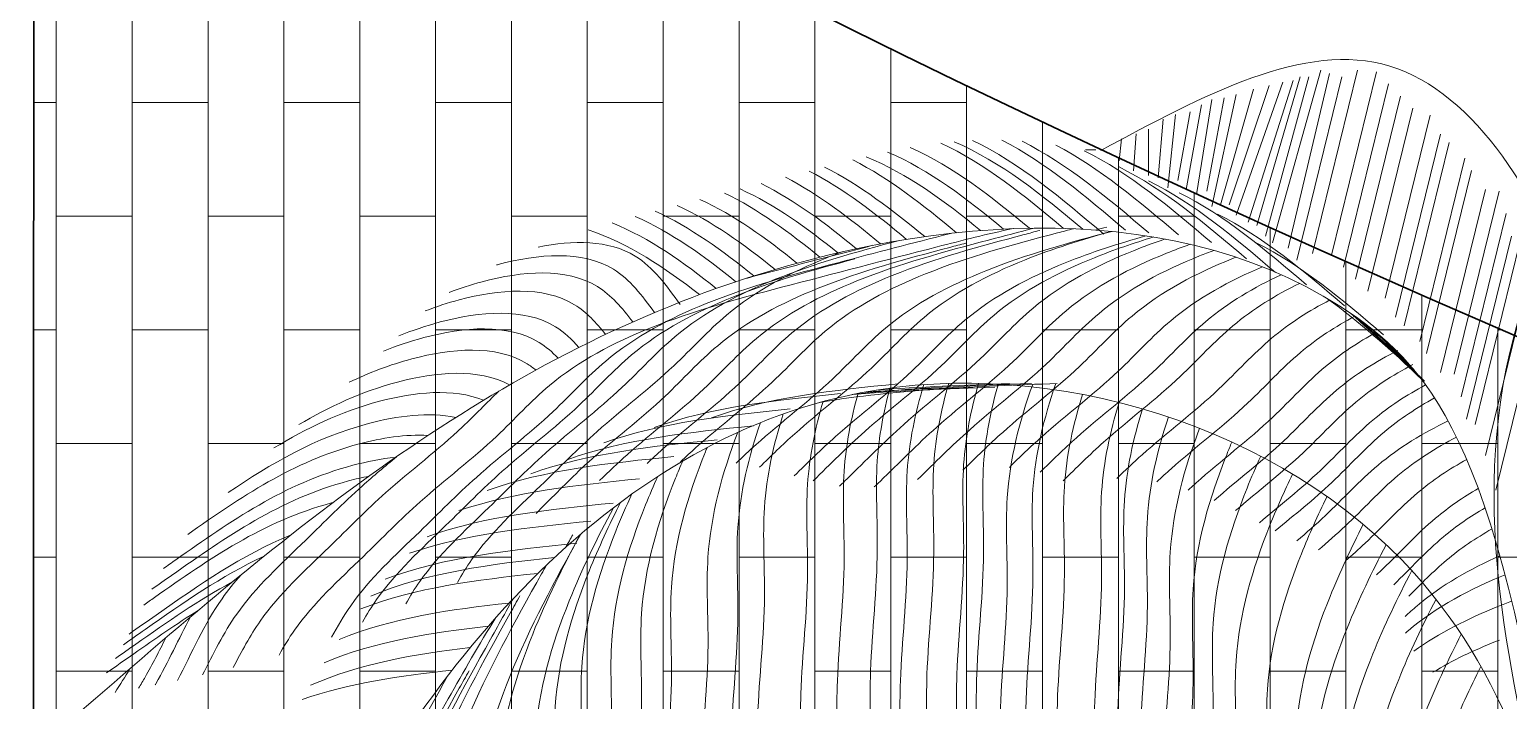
# Model space of a CAD drawing. Header units: inches. Extents: x 17.6 to 55, y 11.8 to 85.9.
# Drawn here: x 37.886 to 39.47, y 63.673 to 64.392 of the extents above; entities that cross this region are included whole.
import ezdxf

# ---------------------------------------------------------------- set-up
doc = ezdxf.new("R2010")
doc.units = ezdxf.units.IN
doc.header["$MEASUREMENT"] = 0
doc.layers.add('FURNITURE F 1 100', color=7, linetype='Continuous', lineweight=13, true_color=0x93979a)
doc.layers.add('HATCH F 1 100', color=7, linetype='Continuous', lineweight=0, true_color=0xc9c9c9)
doc.layers.add('TREE G 1 100', color=7, linetype='Continuous', lineweight=9, true_color=0xbed3d5, transparency=0.6)
doc.layers.add('WALL 1 100', color=250, linetype='Continuous', lineweight=30)

msp = doc.modelspace()

# ---------------------------------------------------------------- hatches: boundary and pattern name
at = {"layer": 'HATCH F 1 100'}
h = msp.add_hatch(dxfattribs=at)
h.set_pattern_fill('AR-BRSTD', color=256, scale=0.0012, angle=90, style=0)
h.set_pattern_definition([(90, (-1398.88951, -763.15725), (-0.08129016, 5e-18), []), (180, (-1398.88951, -763.15725), (-0.08129016, -0.12192), [0.08129016, -0.08129016])])
edge = h.paths.add_edge_path()
edge.add_line((37.89, 64.8624), (37.8894, 62.1624))
edge.add_line((37.8894, 62.1624), (45.4568, 62.1624))
edge.add_line((45.4568, 62.1624), (45.4568, 62.8624))
edge.add_arc((45.3183, 77.6527), 14.7909, 239.8528, 270.53653, ccw=False)

# ---------------------------------------------------------------- linework, layer by layer
at = {"layer": 'FURNITURE F 1 100', "lineweight": 9}
msp.add_line((37.89, 64.8624), (37.89, 62.1624), dxfattribs=at)
at = {"layer": 'FURNITURE F 1 100'}
msp.add_arc((45.3183, 77.6527), 14.7909, 239.8528, 270.53653, dxfattribs=at)
at = {"layer": 'TREE G 1 100'}
for p, q in [((39.2397, 64.3375), (39.1914, 64.1855)), ((39.2471, 64.3412), (39.2007, 64.1818)), ((39.2564, 64.3412), (39.21, 64.1707)), ((39.2693, 64.3486), (39.2174, 64.1633)), ((39.2786, 64.3449), (39.2341, 64.1577)), ((39.2916, 64.3412), (39.2434, 64.1447)), ((39.3083, 64.3486), (39.2601, 64.1521)), ((39.3287, 64.3467), (39.2805, 64.1503)), ((39.1785, 64.3226), (39.1525, 64.2022)), ((39.197, 64.3282), (39.1618, 64.204)), ((39.2137, 64.3319), (39.171, 64.204)), ((39.2285, 64.3356), (39.1785, 64.1929)), ((39.3417, 64.3338), (39.2935, 64.1373)), ((39.1414, 64.3115), (39.1247, 64.2207)), ((39.1525, 64.3171), (39.1358, 64.2152)), ((39.1655, 64.3189), (39.1469, 64.2189)), ((39.3547, 64.3208), (39.3064, 64.1243)), ((39.3677, 64.3078), (39.3194, 64.1114)), ((39.1001, 64.2958), (39.0949, 64.2329)), ((39.1133, 64.3011), (39.1054, 64.2224)), ((39.129, 64.3037), (39.1159, 64.2302)), ((39.3862, 64.3004), (39.338, 64.104)), ((39.0529, 64.2512), (39.0555, 64.2748)), ((39.0686, 64.2407), (39.0712, 64.2801)), ((39.0844, 64.2853), (39.0844, 64.2355)), ((39.3973, 64.28), (39.3491, 64.0836)), ((39.0279, 64.263), (39.0171, 64.263)), ((39.4066, 64.2708), (39.3584, 64.0743)), ((39.4233, 64.2541), (39.3751, 64.0576)), ((39.4307, 64.2411), (39.3825, 64.0447)), ((39.4456, 64.2207), (39.3973, 64.0243)), ((39.4604, 64.2189), (39.4122, 64.0224)), ((39.4678, 64.1948), (39.4196, 63.9983)), ((39.4734, 64.1707), (39.4252, 63.9742)), ((39.4827, 64.1651), (39.4344, 63.9687)), ((39.4938, 64.1318), (39.4456, 63.9353)), ((39.5049, 64.0947), (39.4567, 63.8982))]:
    msp.add_line(p, q, dxfattribs=at)
for points in [[(39.5241, 63.5572), (39.543, 64.0965), (39.343, 64.3529), (39.0335, 64.2624)], [(39.5045, 63.5572), (39.4856, 64.0965), (39.6857, 64.3529), (39.9952, 64.2624)], [(38, 62.4524), (38.1818, 63.4454), (38.7756, 64.0024), (39.3695, 63.8087), (39.527, 63.3848), (39.527, 63.3243)]]:
    msp.add_spline(points, degree=3, dxfattribs=at)
for points in [[(38.8049, 64.2607), (38.8499, 64.2413), (38.8901, 64.2107), (38.9293, 64.1781)], [(38.8292, 64.2655), (38.8754, 64.245), (38.9165, 64.2129), (38.9569, 64.179)], [(38.8619, 64.2703), (38.9095, 64.2483), (38.9517, 64.2141), (38.9935, 64.1788)], [(38.8762, 64.2718), (38.9264, 64.2502), (38.9705, 64.2147), (39.014, 64.178)], [(38.8959, 64.2732), (38.9469, 64.2488), (38.9918, 64.2106), (39.0368, 64.1725)], [(38.9275, 64.2734), (38.975, 64.249), (39.0173, 64.213), (39.0597, 64.177)], [(38.949, 64.2723), (38.998, 64.2478), (39.0415, 64.2109), (39.0849, 64.174)], [(38.9852, 64.268), (39.0323, 64.2436), (39.0745, 64.2078), (39.1166, 64.1721)], [(39.0156, 64.2622), (39.0647, 64.2378), (39.1083, 64.2007), (39.1519, 64.1637)], [(38.7373, 64.2445), (38.7755, 64.2253), (38.8105, 64.1984), (38.8447, 64.17)], [(38.7677, 64.2522), (38.8074, 64.2321), (38.8434, 64.2039), (38.8788, 64.1742)], [(38.782, 64.2556), (38.8264, 64.2374), (38.8661, 64.2082), (38.9046, 64.1766)], [(39.053, 64.2447), (39.1022, 64.2203), (39.1458, 64.1833), (39.1894, 64.1463)], [(38.6695, 64.227), (38.7058, 64.2088), (38.739, 64.1838), (38.7715, 64.1571)], [(38.6957, 64.2338), (38.7318, 64.2148), (38.7649, 64.1893), (38.7974, 64.1623)], [(38.721, 64.2403), (38.7581, 64.2211), (38.792, 64.1948), (38.8253, 64.1671)], [(39.0844, 64.23), (39.1335, 64.2056), (39.1771, 64.1685), (39.2207, 64.1315)], [(38.6303, 64.2168), (38.6666, 64.1991), (38.6999, 64.1745), (38.7323, 64.148)], [(38.6469, 64.2211), (38.6843, 64.2041), (38.7185, 64.1795), (38.7516, 64.1526)], [(39.1175, 64.217), (39.1667, 64.1926), (39.2103, 64.1555), (39.2539, 64.1185)], [(38.5559, 64.1973), (38.5937, 64.18), (38.6281, 64.1551), (38.6615, 64.1279)], [(38.5794, 64.2035), (38.6169, 64.1864), (38.6511, 64.1618), (38.6843, 64.1349)], [(38.6038, 64.2099), (38.641, 64.1928), (38.6749, 64.1683), (38.7078, 64.1416)], [(38.5098, 64.1848), (38.5501, 64.1682), (38.5863, 64.1426), (38.6214, 64.1144)], [(38.5346, 64.1916), (38.5733, 64.1745), (38.6084, 64.1493), (38.6424, 64.1217)], [(39.0398, 64.1803), (39.0357, 64.1792), (39.0317, 64.1782), (39.0277, 64.1771)], [(39.1584, 64.1942), (39.2076, 64.1697), (39.2512, 64.1327), (39.2947, 64.0957)], [(38.4842, 64.1773), (38.5276, 64.1625), (38.5662, 64.1369), (38.6033, 64.1078)], [(39.2, 64.1634), (39.2491, 64.139), (39.2927, 64.102), (39.3363, 64.0649)], [(39.3741, 64.0208), (39.3425, 64.0502), (39.3103, 64.0784), (39.2764, 64.1035)], [(39.377, 64.0171), (39.352, 64.0411), (39.327, 64.065), (39.3014, 64.0876)], [(39.3687, 64.0275), (39.347, 64.048), (39.3251, 64.0679), (39.3025, 64.0868)], [(39.3802, 64.015), (39.3572, 64.0372), (39.3342, 64.0595), (39.3109, 64.0809)], [(39.3629, 64.0343), (39.3484, 64.0481), (39.3337, 64.0618), (39.3188, 64.0751)], [(38.6163, 63.9758), (38.6787, 63.9982), (38.7474, 64.0052), (38.8161, 64.0122)], [(38.9867, 64.0126), (38.9007, 64.0094), (38.8148, 64.0062), (38.7324, 63.9923)], [(38.9199, 64.0086), (38.8687, 64.0068), (38.8175, 64.0049), (38.7671, 64.0007)], [(38.9592, 64.0126), (38.8952, 64.0102), (38.8313, 64.0079), (38.7688, 64.0011)], [(38.8963, 64.0086), (38.8577, 64.0072), (38.8191, 64.0058), (38.7809, 64.0034)], [(38.9356, 64.0126), (38.8877, 64.0108), (38.8399, 64.009), (38.7926, 64.0054)], [(38.5548, 63.9653), (38.6172, 63.9877), (38.6859, 63.9947), (38.7546, 64.0017)], [(38.5007, 63.9488), (38.5631, 63.9712), (38.6318, 63.9782), (38.7005, 63.9852)], [(38.4616, 63.9308), (38.524, 63.9532), (38.5927, 63.9602), (38.6614, 63.9672)], [(38.4226, 63.9158), (38.485, 63.9382), (38.5537, 63.9452), (38.6224, 63.9522)], [(38.376, 63.8978), (38.4384, 63.9202), (38.5071, 63.9272), (38.5758, 63.9342)], [(38.3456, 63.8762), (38.4062, 63.8968), (38.4726, 63.9036), (38.539, 63.9104)], [(38.3116, 63.8483), (38.3739, 63.8705), (38.4424, 63.8775), (38.5109, 63.8844)], [(38.2926, 63.8305), (38.3536, 63.8513), (38.4203, 63.8582), (38.4871, 63.865)], [(38.4676, 63.8504), (38.4652, 63.846), (38.4627, 63.8416), (38.4603, 63.8372)], [(38.2664, 63.8027), (38.3303, 63.8267), (38.4011, 63.834), (38.4719, 63.8412)], [(38.2511, 63.7845), (38.3119, 63.8101), (38.3797, 63.8188), (38.4481, 63.826)], [(38.2404, 63.7708), (38.2994, 63.7938), (38.3645, 63.802), (38.4302, 63.8089)], [(38.2173, 63.7382), (38.2738, 63.7613), (38.3362, 63.7703), (38.3994, 63.7771)], [(38.2011, 63.7131), (38.2557, 63.736), (38.3159, 63.7455), (38.3771, 63.7523)], [(38.1864, 63.6889), (38.2395, 63.7123), (38.298, 63.7224), (38.3578, 63.7295)], [(37.993, 63.7067), (37.9879, 63.6981), (37.9825, 63.6897), (37.9772, 63.6812)], [(38.1775, 63.6736), (38.2282, 63.6912), (38.2829, 63.6991), (38.3383, 63.7051)]]:
    msp.add_open_spline(points, degree=3, dxfattribs=at)
for points, knots in [([(37.9365, 63.6578), (38.1472, 63.8408), (38.5277, 64.1714), (39.253, 64.2242), (39.4711, 63.917), (39.5287, 63.4572)], [0, 0, 0, 0, 1.475291, 2.665233, 3.253618, 3.253618, 3.253618, 3.253618]), ([(38.9394, 64.1786), (38.9121, 64.173), (38.8292, 64.1516), (38.6991, 64.118), (38.5562, 64.0796), (38.4504, 64.0245), (38.3808, 63.947), (38.3082, 63.8926), (38.2383, 63.8211), (38.182, 63.77), (38.1579, 63.7305), (38.1528, 63.7214)], [1.112895, 1.112895, 1.112895, 1.112895, 1.260161, 1.564222, 1.825234, 2.043969, 2.181895, 2.373165, 2.5217, 2.71297, 2.768536, 2.768536, 2.768536, 2.768536]), ([(38.9619, 64.1791), (38.9457, 64.1749), (38.8818, 64.1581), (38.7781, 64.1303), (38.6723, 64.0751), (38.6026, 63.9976), (38.5418, 63.952), (38.5061, 63.9179), (38.4964, 63.9086)], [1.475147, 1.475147, 1.475147, 1.475147, 1.5642222, 1.8252336, 2.0439688, 2.1818949, 2.3731649, 2.4443488, 2.4443488, 2.4443488, 2.4443488]), ([(39.004, 64.1785), (38.9983, 64.177), (38.945, 64.163), (38.8518, 64.1379), (38.746, 64.0827), (38.6764, 64.0053), (38.6204, 63.9633), (38.5885, 63.9338), (38.5831, 63.9287)], [1.5331132, 1.5331132, 1.5331132, 1.5331132, 1.5642222, 1.8252336, 2.0439688, 2.1818949, 2.3731649, 2.4127051, 2.4127051, 2.4127051, 2.4127051]), ([(38.8723, 64.1735), (38.832, 64.1631), (38.7442, 64.1403), (38.6165, 64.106), (38.5108, 64.0508), (38.4411, 63.9733), (38.3686, 63.919), (38.2986, 63.8475), (38.2402, 63.7945), (38.2154, 63.7521), (38.2092, 63.7404)], [1.343994, 1.343994, 1.343994, 1.343994, 1.564222, 1.825234, 2.043969, 2.181895, 2.373165, 2.5217, 2.71297, 2.783294, 2.783294, 2.783294, 2.783294]), ([(38.8163, 64.1656), (38.7719, 64.1538), (38.6877, 64.1305), (38.5849, 64.0769), (38.5153, 63.9994), (38.4427, 63.945), (38.3727, 63.8735), (38.3171, 63.8231), (38.2933, 63.7845), (38.2886, 63.7762)], [1.58147, 1.58147, 1.58147, 1.58147, 1.825234, 2.043969, 2.181895, 2.373165, 2.5217, 2.71297, 2.763685, 2.763685, 2.763685, 2.763685]), ([(38.8887, 64.163), (38.8831, 64.1615), (38.8298, 64.1475), (38.7366, 64.1224), (38.6308, 64.0673), (38.5612, 63.9898), (38.5052, 63.9478), (38.4733, 63.9183), (38.4284, 63.8733)], [1.5331132, 1.5331132, 1.5331132, 1.5331132, 1.5642222, 1.8252336, 2.0439688, 2.1818949, 2.3731649, 2.4127051, 2.4127051, 2.4127051, 2.4127051]), ([(38.4305, 64.1589), (38.4675, 64.1663), (38.5322, 64.167), (38.5682, 64.1173), (38.5826, 64.0973)], [0.5121811, 0.5121811, 0.5121811, 0.5121811, 0.6974127, 0.822224, 0.822224, 0.822224, 0.822224]), ([(38.9682, 64.1767), (38.9625, 64.1752), (38.9092, 64.1611), (38.816, 64.1361), (38.7103, 64.0809), (38.6406, 64.0035), (38.5846, 63.9615), (38.5527, 63.932), (38.5473, 63.9268)], [1.5331132, 1.5331132, 1.5331132, 1.5331132, 1.5642222, 1.8252336, 2.0439688, 2.1818949, 2.3731649, 2.4127051, 2.4127051, 2.4127051, 2.4127051]), ([(39.0451, 64.1756), (38.9996, 64.1636), (38.9143, 64.1402), (38.8105, 64.086), (38.7409, 64.0085), (38.683, 63.9652), (38.6496, 63.9339), (38.6426, 63.9271)], [1.575685, 1.575685, 1.575685, 1.575685, 1.8252336, 2.0439688, 2.1818949, 2.3731649, 2.4249407, 2.4249407, 2.4249407, 2.4249407]), ([(39.0444, 64.1757), (39.0131, 64.1668), (38.9425, 64.1448), (38.8519, 64.0975), (38.7822, 64.02), (38.7183, 63.9721), (38.6801, 63.935), (38.6677, 63.9228)], [1.6526833, 1.6526833, 1.6526833, 1.6526833, 1.8252336, 2.0439688, 2.1818949, 2.3731649, 2.4650208, 2.4650208, 2.4650208, 2.4650208]), ([(39.082, 64.171), (39.0527, 64.1626), (38.9843, 64.1408), (38.8956, 64.0945), (38.8259, 64.017), (38.7595, 63.9673), (38.7194, 63.9277), (38.7048, 63.9134)], [1.663861, 1.663861, 1.663861, 1.663861, 1.8252336, 2.0439688, 2.1818949, 2.3731649, 2.4810998, 2.4810998, 2.4810998, 2.4810998]), ([(39.0901, 64.1697), (39.0687, 64.1631), (39.0083, 64.1425), (38.9269, 64.1001), (38.8573, 64.0226), (38.7868, 63.9698), (38.7435, 63.9261), (38.7252, 63.9082)], [1.7067826, 1.7067826, 1.7067826, 1.7067826, 1.8252336, 2.0439688, 2.1818949, 2.3731649, 2.5083107, 2.5083107, 2.5083107, 2.5083107]), ([(39.1022, 64.1675), (39.0908, 64.1636), (39.0407, 64.1451), (38.9687, 64.1076), (38.8991, 64.0301), (38.8265, 63.9757), (38.7792, 63.9274), (38.7562, 63.9052), (38.7535, 63.9026)], [1.7617795, 1.7617795, 1.7617795, 1.7617795, 1.8252336, 2.0439688, 2.1818949, 2.3731649, 2.5217002, 2.5411429, 2.5411429, 2.5411429, 2.5411429]), ([(38.7563, 64.1537), (38.7508, 64.1517), (38.7066, 64.1346), (38.6403, 64.1), (38.5706, 64.0225), (38.4981, 63.9682), (38.4281, 63.8966), (38.3725, 63.8462), (38.3487, 63.8076), (38.344, 63.7993)], [1.7943478, 1.7943478, 1.7943478, 1.7943478, 1.8252336, 2.0439688, 2.1818949, 2.3731649, 2.5217002, 2.7129703, 2.7636851, 2.7636851, 2.7636851, 2.7636851]), ([(38.3859, 64.1397), (38.3865, 64.1398), (38.4293, 64.1514), (38.5025, 64.1579), (38.5421, 64.1068), (38.5552, 64.0887)], [0.4761497, 0.4761497, 0.4761497, 0.4761497, 0.4791617, 0.6974127, 0.8106512, 0.8106512, 0.8106512, 0.8106512]), ([(38.7892, 64.1607), (38.7443, 64.1491), (38.6992, 64.1374), (38.6542, 64.1255), (38.654, 64.1255)], [1.3188151, 1.3188151, 1.3188151, 1.3188151, 1.5642222, 1.5654944, 1.5654944, 1.5654944, 1.5654944]), ([(39.1293, 64.1618), (39.1207, 64.1588), (39.0734, 64.1409), (39.0041, 64.1048), (38.9344, 64.0273), (38.8619, 63.9729), (38.8152, 63.9252), (38.7928, 63.9036), (38.7907, 63.9016)], [1.7771833, 1.7771833, 1.7771833, 1.7771833, 1.8252336, 2.0439688, 2.1818949, 2.3731649, 2.5217002, 2.536607, 2.536607, 2.536607, 2.536607]), ([(39.1545, 64.1553), (39.1494, 64.1534), (39.1055, 64.1364), (39.0394, 64.1019), (38.9698, 64.0245), (38.8991, 63.9715), (38.8556, 63.9276), (38.8371, 63.9095)], [1.7961557, 1.7961557, 1.7961557, 1.7961557, 1.8252336, 2.0439688, 2.1818949, 2.3731649, 2.5097454, 2.5097454, 2.5097454, 2.5097454]), ([(39.1783, 64.148), (39.177, 64.1475), (39.1371, 64.1316), (39.0748, 64.0991), (39.0052, 64.0217), (38.9393, 63.9723), (38.8996, 63.9333), (38.8856, 63.9195)], [1.8180237, 1.8180237, 1.8180237, 1.8180237, 1.8252336, 2.0439688, 2.1818949, 2.3731649, 2.4774059, 2.4774059, 2.4774059, 2.4774059]), ([(38.77, 64.1462), (38.7255, 64.1344), (38.6414, 64.111), (38.5385, 64.0574), (38.4689, 63.9799), (38.3964, 63.9256), (38.3264, 63.8541), (38.2708, 63.8036), (38.247, 63.765), (38.2423, 63.7567)], [1.58147, 1.58147, 1.58147, 1.58147, 1.825234, 2.043969, 2.181895, 2.373165, 2.5217, 2.71297, 2.763685, 2.763685, 2.763685, 2.763685]), ([(38.335, 64.1102), (38.3464, 64.1145), (38.399, 64.1317), (38.4815, 64.139), (38.5206, 64.0935), (38.5319, 64.0785)], [0.4160856, 0.4160856, 0.4160856, 0.4160856, 0.4791617, 0.6974127, 0.7929618, 0.7929618, 0.7929618, 0.7929618]), ([(39.2068, 64.1377), (39.1715, 64.1228), (39.1141, 64.0916), (39.0467, 64.0166), (38.984, 63.9696), (38.9467, 63.9337), (38.9354, 63.9226)], [1.8427561, 1.8427561, 1.8427561, 1.8427561, 2.0439688, 2.1818949, 2.3731649, 2.4569684, 2.4569684, 2.4569684, 2.4569684]), ([(38.3095, 64.0904), (38.3212, 64.0949), (38.3741, 64.1122), (38.4541, 64.1193), (38.4928, 64.0778), (38.5027, 64.0652)], [0.4142038, 0.4142038, 0.4142038, 0.4142038, 0.4791617, 0.6974127, 0.7799823, 0.7799823, 0.7799823, 0.7799823]), ([(39.2268, 64.1292), (39.1978, 64.1157), (39.1474, 64.0861), (39.0842, 64.0159), (39.0198, 63.9676), (38.9811, 63.9299), (38.9683, 63.9173)], [1.8760357, 1.8760357, 1.8760357, 1.8760357, 2.0439688, 2.1818949, 2.3731649, 2.4682667, 2.4682667, 2.4682667, 2.4682667]), ([(39.2464, 64.1199), (39.2209, 64.1074), (39.1741, 64.0788), (39.1133, 64.0111), (39.0471, 63.9615), (39.0072, 63.9222), (38.9929, 63.9082)], [1.8943918, 1.8943918, 1.8943918, 1.8943918, 2.0439688, 2.1818949, 2.3731649, 2.4793902, 2.4793902, 2.4793902, 2.4793902]), ([(39.2789, 64.1021), (39.2566, 64.0905), (39.2133, 64.0629), (39.1547, 63.9977), (39.0946, 63.9527), (39.0594, 63.9193), (39.0504, 63.9106)], [1.9119248, 1.9119248, 1.9119248, 1.9119248, 2.0439688, 2.1818949, 2.3731649, 2.4394827, 2.4394827, 2.4394827, 2.4394827]), ([(38.2813, 64.0636), (38.2955, 64.0694), (38.3506, 64.0882), (38.4289, 64.0952), (38.4666, 64.0599), (38.4742, 64.0512)], [0.3997982, 0.3997982, 0.3997982, 0.3997982, 0.4791617, 0.6974127, 0.7579925, 0.7579925, 0.7579925, 0.7579925]), ([(39.3057, 64.0846), (39.2849, 64.0736), (39.2432, 64.0466), (39.1856, 63.9825), (39.1301, 63.9409), (39.0985, 63.9118), (39.0935, 63.9071)], [1.9201884, 1.9201884, 1.9201884, 1.9201884, 2.0439688, 2.1818949, 2.3731649, 2.4096766, 2.4096766, 2.4096766, 2.4096766]), ([(38.2649, 64.0473), (38.2787, 64.0529), (38.3335, 64.0715), (38.4086, 64.0782), (38.4456, 64.0462), (38.4519, 64.0397)], [0.4019328, 0.4019328, 0.4019328, 0.4019328, 0.4791617, 0.6974127, 0.7453388, 0.7453388, 0.7453388, 0.7453388]), ([(38.2281, 64.014), (38.2491, 64.0241), (38.3106, 64.0478), (38.3898, 64.0548), (38.425, 64.0294), (38.4281, 64.0269)], [0.3565673, 0.3565673, 0.3565673, 0.3565673, 0.4791617, 0.6974127, 0.7188521, 0.7188521, 0.7188521, 0.7188521]), ([(39.3286, 64.0674), (39.3093, 64.0569), (39.269, 64.0304), (39.2124, 63.9674), (39.1593, 63.9276), (39.1299, 63.9008), (39.1271, 63.8983)], [1.9277698, 1.9277698, 1.9277698, 1.9277698, 2.0439688, 2.1818949, 2.3731649, 2.3932761, 2.3932761, 2.3932761, 2.3932761]), ([(39.3516, 64.048), (39.3282, 64.0361), (39.2837, 64.0082), (39.2266, 63.9446), (39.1796, 63.9086), (39.1548, 63.8871)], [1.906077, 1.906077, 1.906077, 1.906077, 2.0439688, 2.1818949, 2.3559465, 2.3559465, 2.3559465, 2.3559465]), ([(38.1741, 63.9684), (38.2065, 63.9875), (38.277, 64.0208), (38.3665, 64.0293), (38.3998, 64.011)], [0.2786719, 0.2786719, 0.2786719, 0.2786719, 0.4791617, 0.6896044, 0.6896044, 0.6896044, 0.6896044]), ([(39.3677, 64.0328), (39.346, 64.0214), (39.3032, 63.994), (39.2478, 63.9324), (39.2018, 63.8969), (39.1777, 63.8762)], [1.9148201, 1.9148201, 1.9148201, 1.9148201, 2.0439688, 2.1818949, 2.3505525, 2.3505525, 2.3505525, 2.3505525]), ([(38.3883, 64.0043), (38.3752, 63.9918), (38.3378, 63.9522), (38.2716, 63.9026), (38.2016, 63.8311), (38.1387, 63.7739), (38.1126, 63.7252), (38.1038, 63.7079)], [2.0859384, 2.0859384, 2.0859384, 2.0859384, 2.1818949, 2.3731649, 2.5217002, 2.7129703, 2.8154369, 2.8154369, 2.8154369, 2.8154369]), ([(38.1474, 63.9434), (38.182, 63.9644), (38.2514, 63.9984), (38.3396, 64.0079), (38.3719, 63.9945)], [0.2633948, 0.2633948, 0.2633948, 0.2633948, 0.4791617, 0.6720635, 0.6720635, 0.6720635, 0.6720635]), ([(38.8075, 64.0076), (38.8005, 63.9819), (38.7899, 63.9246), (38.7974, 63.8226), (38.7841, 63.7141), (38.7865, 63.637), (38.7867, 63.603)], [1.9277698, 1.9277698, 1.9277698, 1.9277698, 2.0439688, 2.1818949, 2.3731649, 2.5211364, 2.5211364, 2.5211364, 2.5211364]), ([(38.8437, 64.0113), (38.8345, 63.981), (38.8216, 63.9189), (38.8295, 63.812), (38.8166, 63.7073), (38.8183, 63.6341), (38.8186, 63.6041)], [1.906077, 1.906077, 1.906077, 1.906077, 2.0439688, 2.1818949, 2.3731649, 2.5039971, 2.5039971, 2.5039971, 2.5039971]), ([(38.8704, 64.0126), (38.8622, 63.9842), (38.8502, 63.924), (38.8579, 63.8191), (38.8448, 63.7123), (38.8469, 63.6369), (38.8471, 63.6047)], [1.9148201, 1.9148201, 1.9148201, 1.9148201, 2.0439688, 2.1818949, 2.3731649, 2.5134767, 2.5134767, 2.5134767, 2.5134767]), ([(38.9025, 64.0127), (38.8942, 63.9842), (38.8822, 63.924), (38.8899, 63.8191), (38.8769, 63.7126), (38.8789, 63.6374), (38.8792, 63.6056)], [1.9146829, 1.9146829, 1.9146829, 1.9146829, 2.0439688, 2.1818949, 2.3731649, 2.5122665, 2.5122665, 2.5122665, 2.5122665]), ([(38.9236, 64.0119), (38.9154, 63.9837), (38.9036, 63.9238), (38.9113, 63.8191), (38.8983, 63.7129), (38.9002, 63.6381), (38.9005, 63.6065)], [1.9159091, 1.9159091, 1.9159091, 1.9159091, 2.0439688, 2.1818949, 2.3731649, 2.5108508, 2.5108508, 2.5108508, 2.5108508]), ([(38.9604, 64.0116), (38.9462, 63.9722), (38.928, 63.9004), (38.9366, 63.7833), (38.9251, 63.6896), (38.9252, 63.6273), (38.9254, 63.6084)], [1.8618696, 1.8618696, 1.8618696, 1.8618696, 2.0439688, 2.1818949, 2.3731649, 2.4559961, 2.4559961, 2.4559961, 2.4559961]), ([(38.9851, 64.0125), (38.9724, 63.9757), (38.9558, 63.9067), (38.9642, 63.7925), (38.9524, 63.6968), (38.9528, 63.6325), (38.953, 63.6116)], [1.8745717, 1.8745717, 1.8745717, 1.8745717, 2.0439688, 2.1818949, 2.3731649, 2.4646768, 2.4646768, 2.4646768, 2.4646768]), ([(39.3814, 64.0111), (39.3613, 64.0003), (39.3204, 63.9736), (39.2683, 63.9157), (39.2252, 63.8817), (39.2033, 63.8632)], [1.9241744, 1.9241744, 1.9241744, 1.9241744, 2.0439688, 2.1818949, 2.333785, 2.333785, 2.333785, 2.333785]), ([(38.7358, 63.9932), (38.7272, 63.9641), (38.7149, 63.9033), (38.7227, 63.7978), (38.7101, 63.6948), (38.7115, 63.6232), (38.7118, 63.5949)], [1.9119248, 1.9119248, 1.9119248, 1.9119248, 2.0439688, 2.1818949, 2.3731649, 2.496767, 2.496767, 2.496767, 2.496767]), ([(38.7733, 64.002), (38.7656, 63.9746), (38.7542, 63.9157), (38.7619, 63.812), (38.7489, 63.7061), (38.7508, 63.6317), (38.751, 63.6005)], [1.9201884, 1.9201884, 1.9201884, 1.9201884, 2.0439688, 2.1818949, 2.3731649, 2.5093521, 2.5093521, 2.5093521, 2.5093521]), ([(39.0139, 64.0008), (39.0038, 63.9686), (38.9899, 63.9046), (38.9979, 63.7956), (38.9863, 63.7009), (38.9865, 63.6376), (38.9867, 63.6177)], [1.8970865, 1.8970865, 1.8970865, 1.8970865, 2.0439688, 2.1818949, 2.3731649, 2.4603121, 2.4603121, 2.4603121, 2.4603121]), ([(39.053, 63.9922), (39.0433, 63.9608), (39.0298, 63.8976), (39.0377, 63.7894), (39.0267, 63.6997), (39.0263, 63.6413), (39.0264, 63.6264)], [1.9008843, 1.9008843, 1.9008843, 1.9008843, 2.0439688, 2.1818949, 2.3731649, 2.438654, 2.438654, 2.438654, 2.438654]), ([(39.391, 63.997), (39.3719, 63.9865), (39.332, 63.9601), (39.282, 63.9045), (39.2408, 63.8716), (39.2204, 63.8546)], [1.9293575, 1.9293575, 1.9293575, 1.9293575, 2.0439688, 2.1818949, 2.3224098, 2.3224098, 2.3224098, 2.3224098]), ([(38.0985, 63.8958), (38.1442, 63.9266), (38.2171, 63.9695), (38.3132, 63.9823), (38.3422, 63.9761)], [0.1853425, 0.1853425, 0.1853425, 0.1853425, 0.4791617, 0.6383319, 0.6383319, 0.6383319, 0.6383319]), ([(38.6931, 63.9799), (38.6826, 63.9471), (38.6684, 63.8825), (38.6765, 63.7729), (38.6643, 63.6738), (38.6651, 63.6062), (38.6654, 63.5819)], [1.8943918, 1.8943918, 1.8943918, 1.8943918, 2.0439688, 2.1818949, 2.3731649, 2.4793902, 2.4793902, 2.4793902, 2.4793902]), ([(39.0782, 63.9854), (39.0681, 63.9532), (39.0542, 63.8892), (39.0622, 63.7803), (39.0518, 63.6947), (39.051, 63.6405), (39.0509, 63.6298)], [1.8973209, 1.8973209, 1.8973209, 1.8973209, 2.0439688, 2.1818949, 2.3731649, 2.4202332, 2.4202332, 2.4202332, 2.4202332]), ([(39.1059, 63.9767), (39.0941, 63.9415), (39.0785, 63.8742), (39.0868, 63.7619), (39.077, 63.6821), (39.0757, 63.6336), (39.0756, 63.6287)], [1.8825437, 1.8825437, 1.8825437, 1.8825437, 2.0439688, 2.1818949, 2.3731649, 2.3948589, 2.3948589, 2.3948589, 2.3948589]), ([(38.055, 63.8507), (38.1115, 63.8903), (38.1865, 63.9419), (38.2886, 63.9583), (38.3125, 63.9569)], [0.112686, 0.112686, 0.112686, 0.112686, 0.4791617, 0.6032975, 0.6032975, 0.6032975, 0.6032975]), ([(38.6444, 63.9602), (38.6279, 63.917), (38.607, 63.841), (38.616, 63.7195), (38.6045, 63.6256), (38.6046, 63.563), (38.6048, 63.5439)], [1.8427561, 1.8427561, 1.8427561, 1.8427561, 2.0439688, 2.1818949, 2.3731649, 2.4569684, 2.4569684, 2.4569684, 2.4569684]), ([(38.6686, 63.9706), (38.656, 63.9341), (38.6396, 63.8654), (38.648, 63.7515), (38.6362, 63.655), (38.6366, 63.5899), (38.6369, 63.5682)], [1.8760357, 1.8760357, 1.8760357, 1.8760357, 2.0439688, 2.1818949, 2.3731649, 2.4682667, 2.4682667, 2.4682667, 2.4682667]), ([(39.1392, 63.9645), (39.1229, 63.9217), (39.1024, 63.8461), (39.111, 63.7288), (39.103, 63.6575), (39.101, 63.6176)], [1.844708, 1.844708, 1.844708, 1.844708, 2.0439688, 2.1818949, 2.3572428, 2.3572428, 2.3572428, 2.3572428]), ([(39.4056, 63.9724), (39.3787, 63.9594), (39.3305, 63.9304), (39.2838, 63.8786), (39.2538, 63.8526), (39.2434, 63.8438)], [1.8871562, 1.8871562, 1.8871562, 1.8871562, 2.0439688, 2.1818949, 2.2539651, 2.2539651, 2.2539651, 2.2539651]), ([(38.6116, 63.944), (38.6109, 63.9425), (38.5914, 63.8945), (38.5676, 63.813), (38.5768, 63.6875), (38.5648, 63.589), (38.5655, 63.5218), (38.5658, 63.498)], [1.8180237, 1.8180237, 1.8180237, 1.8180237, 1.8252336, 2.0439688, 2.1818949, 2.3731649, 2.4774059, 2.4774059, 2.4774059, 2.4774059]), ([(39.1738, 63.9497), (39.1721, 63.9456), (39.1512, 63.895), (39.1266, 63.8108), (39.1352, 63.6937), (39.1285, 63.6272), (39.1263, 63.592)], [1.8054889, 1.8054889, 1.8054889, 1.8054889, 1.8252336, 2.0439688, 2.1818949, 2.3363795, 2.3363795, 2.3363795, 2.3363795]), ([(39.4146, 63.955), (39.3921, 63.9434), (39.3487, 63.9158), (39.3057, 63.8679), (39.2763, 63.8424), (39.2665, 63.8341)], [1.9113305, 1.9113305, 1.9113305, 1.9113305, 2.0439688, 2.1818949, 2.2498826, 2.2498826, 2.2498826, 2.2498826]), ([(38.0289, 63.8141), (38.0333, 63.8173), (38.0964, 63.8615), (38.1699, 63.9135), (38.2624, 63.9319), (38.2778, 63.9333)], [0.0708052, 0.0708052, 0.0708052, 0.0708052, 0.0996259, 0.4791617, 0.5560638, 0.5560638, 0.5560638, 0.5560638]), ([(38.2787, 63.9339), (38.2664, 63.9237), (38.2324, 63.8956), (38.1765, 63.8385), (38.1093, 63.7775), (38.0822, 63.7225), (38.071, 63.7)], [2.288457, 2.288457, 2.288457, 2.288457, 2.3731649, 2.5217002, 2.7129703, 2.8454142, 2.8454142, 2.8454142, 2.8454142]), ([(38.5854, 63.9294), (38.5827, 63.9233), (38.5608, 63.8709), (38.5356, 63.7846), (38.5448, 63.6591), (38.5318, 63.5532), (38.5338, 63.4786), (38.534, 63.4473)], [1.7961557, 1.7961557, 1.7961557, 1.7961557, 1.8252336, 2.0439688, 2.1818949, 2.3731649, 2.5097454, 2.5097454, 2.5097454, 2.5097454]), ([(39.2048, 63.9345), (39.1996, 63.9233), (39.1749, 63.866), (39.148, 63.774), (39.1564, 63.6604), (39.1506, 63.5973), (39.1485, 63.5655)], [1.7711916, 1.7711916, 1.7711916, 1.7711916, 1.8252336, 2.0439688, 2.1818949, 2.3213428, 2.3213428, 2.3213428, 2.3213428]), ([(39.4255, 63.9311), (39.4068, 63.9208), (39.3673, 63.8945), (39.3292, 63.8521), (39.3027, 63.8285), (39.2955, 63.8224)], [1.931693, 1.931693, 1.931693, 1.931693, 2.0439688, 2.1818949, 2.2316654, 2.2316654, 2.2316654, 2.2316654]), ([(38.0165, 63.792), (38.0236, 63.7969), (38.0893, 63.843), (38.1593, 63.8925), (38.2419, 63.9117), (38.2493, 63.9132)], [0.0540194, 0.0540194, 0.0540194, 0.0540194, 0.0996259, 0.4791617, 0.5161661, 0.5161661, 0.5161661, 0.5161661]), ([(38.5586, 63.9129), (38.5541, 63.9029), (38.53, 63.8467), (38.5036, 63.7561), (38.5128, 63.6307), (38.4995, 63.522), (38.502, 63.4413), (38.5021, 63.4038), (38.5021, 63.4004)], [1.7771833, 1.7771833, 1.7771833, 1.7771833, 1.8252336, 2.0439688, 2.1818949, 2.3731649, 2.5217002, 2.536607, 2.536607, 2.536607, 2.536607]), ([(39.2389, 63.9153), (39.2303, 63.8974), (39.2016, 63.8336), (39.1726, 63.7342), (39.1805, 63.6266), (39.1761, 63.5694), (39.1743, 63.5437)], [1.7380227, 1.7380227, 1.7380227, 1.7380227, 1.8252336, 2.0439688, 2.1818949, 2.2950852, 2.2950852, 2.2950852, 2.2950852]), ([(38.531, 63.8941), (38.5249, 63.8809), (38.499, 63.8217), (38.4715, 63.7277), (38.4808, 63.6022), (38.4675, 63.4936), (38.47, 63.4119), (38.4701, 63.3733), (38.4701, 63.3688)], [1.7617795, 1.7617795, 1.7617795, 1.7617795, 1.8252336, 2.0439688, 2.1818949, 2.3731649, 2.5217002, 2.5411429, 2.5411429, 2.5411429, 2.5411429]), ([(39.4379, 63.9), (39.4217, 63.8906), (39.3847, 63.8653), (39.3525, 63.8295), (39.3311, 63.8096), (39.3287, 63.8074)], [1.9453843, 1.9453843, 1.9453843, 1.9453843, 2.0439688, 2.1818949, 2.1987562, 2.1987562, 2.1987562, 2.1987562]), ([(38.0079, 63.775), (38.0117, 63.7777), (38.0742, 63.8215), (38.1358, 63.8651), (38.2102, 63.8847), (38.2107, 63.8848)], [0.0748187, 0.0748187, 0.0748187, 0.0748187, 0.0996259, 0.4791617, 0.4819867, 0.4819867, 0.4819867, 0.4819867]), ([(38.5111, 63.8794), (38.4939, 63.8469), (38.4556, 63.769), (38.4217, 63.653), (38.431, 63.5276), (38.4188, 63.4282), (38.4196, 63.3601), (38.4199, 63.3354)], [1.663861, 1.663861, 1.663861, 1.663861, 1.8252336, 2.0439688, 2.1818949, 2.3731649, 2.4810998, 2.4810998, 2.4810998, 2.4810998]), ([(38.5189, 63.8853), (38.5068, 63.8612), (38.4742, 63.7914), (38.4431, 63.685), (38.4523, 63.5596), (38.4394, 63.454), (38.4412, 63.3797), (38.4415, 63.3488)], [1.7067826, 1.7067826, 1.7067826, 1.7067826, 1.8252336, 2.0439688, 2.1818949, 2.3731649, 2.5083107, 2.5083107, 2.5083107, 2.5083107]), ([(39.2758, 63.8912), (39.266, 63.8712), (39.236, 63.8053), (39.2063, 63.7036), (39.2138, 63.6013), (39.2106, 63.5494), (39.2091, 63.5289)], [1.7274066, 1.7274066, 1.7274066, 1.7274066, 1.8252336, 2.0439688, 2.1818949, 2.2718884, 2.2718884, 2.2718884, 2.2718884]), ([(39.4452, 63.8793), (39.4295, 63.8701), (39.3941, 63.8458), (39.3651, 63.814), (39.3473, 63.7968)], [1.9479495, 1.9479495, 1.9479495, 1.9479495, 2.0439688, 2.1746981, 2.1746981, 2.1746981, 2.1746981]), ([(37.9923, 63.7439), (38.0019, 63.7507), (38.0577, 63.7898), (38.1126, 63.8285), (38.1657, 63.8503)], [0.0374314, 0.0374314, 0.0374314, 0.0374314, 0.0996259, 0.3982648, 0.3982648, 0.3982648, 0.3982648]), ([(38.4762, 63.8511), (38.4486, 63.8014), (38.3977, 63.7076), (38.358, 63.5718), (38.3672, 63.4464), (38.3566, 63.3598), (38.3559, 63.3045), (38.3559, 63.2927)], [1.575685, 1.575685, 1.575685, 1.575685, 1.8252336, 2.0439688, 2.1818949, 2.3731649, 2.4249407, 2.4249407, 2.4249407, 2.4249407]), ([(38.4755, 63.8506), (38.457, 63.8159), (38.4172, 63.736), (38.3826, 63.6175), (38.3918, 63.492), (38.3801, 63.3963), (38.3804, 63.3319), (38.3807, 63.3109)], [1.6526833, 1.6526833, 1.6526833, 1.6526833, 1.8252336, 2.0439688, 2.1818949, 2.3731649, 2.4650208, 2.4650208, 2.4650208, 2.4650208]), ([(39.3146, 63.8614), (39.3017, 63.8362), (39.2684, 63.7653), (39.2369, 63.6576), (39.2435, 63.5681), (39.2424, 63.5288), (39.2421, 63.5209)], [1.700981, 1.700981, 1.700981, 1.700981, 1.8252336, 2.0439688, 2.1818949, 2.216335, 2.216335, 2.216335, 2.216335]), ([(39.4526, 63.8566), (39.4353, 63.8468), (39.4034, 63.8253), (39.3767, 63.7978), (39.3635, 63.7846)], [1.9392693, 1.9392693, 1.9392693, 1.9392693, 2.0439688, 2.1420624, 2.1420624, 2.1420624, 2.1420624]), ([(39.3391, 63.8397), (39.324, 63.8106), (39.2881, 63.736), (39.2559, 63.6259), (39.2611, 63.5463), (39.2611, 63.5168)], [1.6813867, 1.6813867, 1.6813867, 1.6813867, 1.8252336, 2.0439688, 2.173087, 2.173087, 2.173087, 2.173087]), ([(37.9861, 63.7324), (37.9938, 63.7378), (38.0427, 63.7721), (38.0909, 63.8061), (38.1369, 63.8274)], [0.0496618, 0.0496618, 0.0496618, 0.0496618, 0.0996259, 0.3658869, 0.3658869, 0.3658869, 0.3658869]), ([(38.4393, 63.8177), (38.4358, 63.8115), (38.4035, 63.7533), (38.3473, 63.6512), (38.3069, 63.513), (38.3162, 63.3875), (38.3059, 63.3036), (38.3049, 63.2511), (38.3049, 63.2422)], [1.5331132, 1.5331132, 1.5331132, 1.5331132, 1.5642222, 1.8252336, 2.0439688, 2.1818949, 2.3731649, 2.4127051, 2.4127051, 2.4127051, 2.4127051]), ([(39.4611, 63.8279), (39.4292, 63.8137), (39.3936, 63.7935), (39.3636, 63.7667), (39.3594, 63.7627)], [1.861005, 1.861005, 1.861005, 1.861005, 2.0439688, 2.0746274, 2.0746274, 2.0746274, 2.0746274]), ([(37.9776, 63.7178), (37.9849, 63.7229), (38.026, 63.7517), (38.0666, 63.7803), (38.1028, 63.7997)], [0.0524651, 0.0524651, 0.0524651, 0.0524651, 0.0996259, 0.3181, 0.3181, 0.3181, 0.3181]), ([(38.1122, 63.8074), (38.1049, 63.7992), (38.0772, 63.765), (38.0595, 63.7238), (38.044, 63.6941)], [2.6546206, 2.6546206, 2.6546206, 2.6546206, 2.7129703, 2.8893044, 2.8893044, 2.8893044, 2.8893044]), ([(39.3666, 63.8119), (39.3515, 63.7828), (39.3156, 63.7083), (39.2854, 63.605), (39.288, 63.5323), (39.2884, 63.5096)], [1.6817794, 1.6817794, 1.6817794, 1.6817794, 1.8252336, 2.0439688, 2.1433417, 2.1433417, 2.1433417, 2.1433417]), ([(39.4666, 63.8075), (39.4293, 63.7923), (39.3921, 63.7725), (39.3608, 63.7458), (39.3598, 63.7449)], [1.8324179, 1.8324179, 1.8324179, 1.8324179, 2.0439688, 2.0509851, 2.0509851, 2.0509851, 2.0509851]), ([(38.4109, 63.785), (38.4075, 63.7788), (38.3751, 63.7206), (38.319, 63.6186), (38.2786, 63.4803), (38.2878, 63.3548), (38.2775, 63.271), (38.2766, 63.2185), (38.2765, 63.2095)], [1.5331132, 1.5331132, 1.5331132, 1.5331132, 1.5642222, 1.8252336, 2.0439688, 2.1818949, 2.3731649, 2.4127051, 2.4127051, 2.4127051, 2.4127051]), ([(37.968, 63.7023), (37.9778, 63.7091), (38.0105, 63.732), (38.0429, 63.7548), (38.0665, 63.7695)], [0.0367741, 0.0367741, 0.0367741, 0.0367741, 0.0996259, 0.2482497, 0.2482497, 0.2482497, 0.2482497]), ([(38.4036, 63.7816), (38.3937, 63.7639), (38.3548, 63.6942), (38.2923, 63.5806), (38.2519, 63.4423), (38.2611, 63.3168), (38.25, 63.2258), (38.2497, 63.1661), (38.2499, 63.1499)], [1.475147, 1.475147, 1.475147, 1.475147, 1.5642222, 1.8252336, 2.0439688, 2.1818949, 2.3731649, 2.4443488, 2.4443488, 2.4443488, 2.4443488]), ([(39.3926, 63.7813), (39.3781, 63.7532), (39.3429, 63.6797), (39.3146, 63.5828), (39.3153, 63.5157), (39.3157, 63.4985)], [1.6868007, 1.6868007, 1.6868007, 1.6868007, 1.8252336, 2.0439688, 2.1193625, 2.1193625, 2.1193625, 2.1193625]), ([(39.4737, 63.7792), (39.4687, 63.7773), (39.432, 63.7631), (39.3962, 63.7452), (39.3687, 63.7254)], [1.7973286, 1.7973286, 1.7973286, 1.7973286, 1.8252336, 2.0049851, 2.0049851, 2.0049851, 2.0049851]), ([(38.0579, 63.7622), (38.0452, 63.7387), (38.034, 63.7135), (38.0203, 63.6897), (38.0201, 63.6893)], [2.782828, 2.782828, 2.782828, 2.782828, 2.9243845, 2.9271908, 2.9271908, 2.9271908, 2.9271908]), ([(38.3852, 63.7615), (38.3673, 63.7331), (38.3165, 63.643), (38.237, 63.5016), (38.1508, 63.345), (38.1104, 63.2067), (38.1197, 63.0813), (38.1063, 62.9726), (38.1101, 62.8518), (38.1075, 62.7601), (38.1218, 62.7061), (38.1255, 62.694)], [1.112895, 1.112895, 1.112895, 1.112895, 1.260161, 1.564222, 1.825234, 2.043969, 2.181895, 2.373165, 2.5217, 2.71297, 2.768536, 2.768536, 2.768536, 2.768536]), ([(38.0314, 63.7397), (38.0244, 63.7256), (38.0153, 63.7073), (38.0048, 63.6898), (38.0024, 63.6859)], [2.8413498, 2.8413498, 2.8413498, 2.8413498, 2.9243845, 2.9487665, 2.9487665, 2.9487665, 2.9487665]), ([(39.4196, 63.7437), (39.4065, 63.7179), (39.3728, 63.6465), (39.3463, 63.5559), (39.3459, 63.4926), (39.3461, 63.4792)], [1.6982398, 1.6982398, 1.6982398, 1.6982398, 1.8252336, 2.0439688, 2.1028178, 2.1028178, 2.1028178, 2.1028178]), ([(39.4607, 63.7375), (39.4592, 63.7369), (39.4346, 63.7272), (39.4105, 63.7158), (39.3893, 63.7029)], [1.8171107, 1.8171107, 1.8171107, 1.8171107, 1.8252336, 1.9562961, 1.9562961, 1.9562961, 1.9562961]), ([(38.3564, 63.7044), (38.3529, 63.6982), (38.3206, 63.64), (38.2645, 63.5379), (38.224, 63.3996), (38.2333, 63.2742), (38.223, 63.1903), (38.222, 63.1378), (38.2237, 63.0611)], [1.5331132, 1.5331132, 1.5331132, 1.5331132, 1.5642222, 1.8252336, 2.0439688, 2.1818949, 2.3731649, 2.4127051, 2.4127051, 2.4127051, 2.4127051]), ([(39.4407, 63.7092), (39.4288, 63.6856), (39.3966, 63.6164), (39.3713, 63.53), (39.3705, 63.4686), (39.3706, 63.4569)], [1.7095464, 1.7095464, 1.7095464, 1.7095464, 1.8252336, 2.0439688, 2.0951497, 2.0951497, 2.0951497, 2.0951497]), ([(38.3335, 63.6989), (38.3088, 63.655), (38.2553, 63.5595), (38.1784, 63.4196), (38.1379, 63.2813), (38.1472, 63.1559), (38.1339, 63.0472), (38.1376, 62.9264), (38.1349, 62.8313), (38.1511, 62.7742), (38.156, 62.759)], [1.343994, 1.343994, 1.343994, 1.343994, 1.564222, 1.825234, 2.043969, 2.181895, 2.373165, 2.5217, 2.71297, 2.783294, 2.783294, 2.783294, 2.783294])]:
    msp.add_open_spline(points, degree=3, knots=knots, dxfattribs=at)
at = {"layer": 'WALL 1 100'}
msp.add_lwpolyline([(37.89, 64.8624), (37.8894, 62.1624), (45.4568, 62.1624), (45.4568, 62.8624, -0.134689), (37.89, 64.8624, 1.798633)], format="xyb", dxfattribs=at)

doc.saveas('drawing.dxf')
